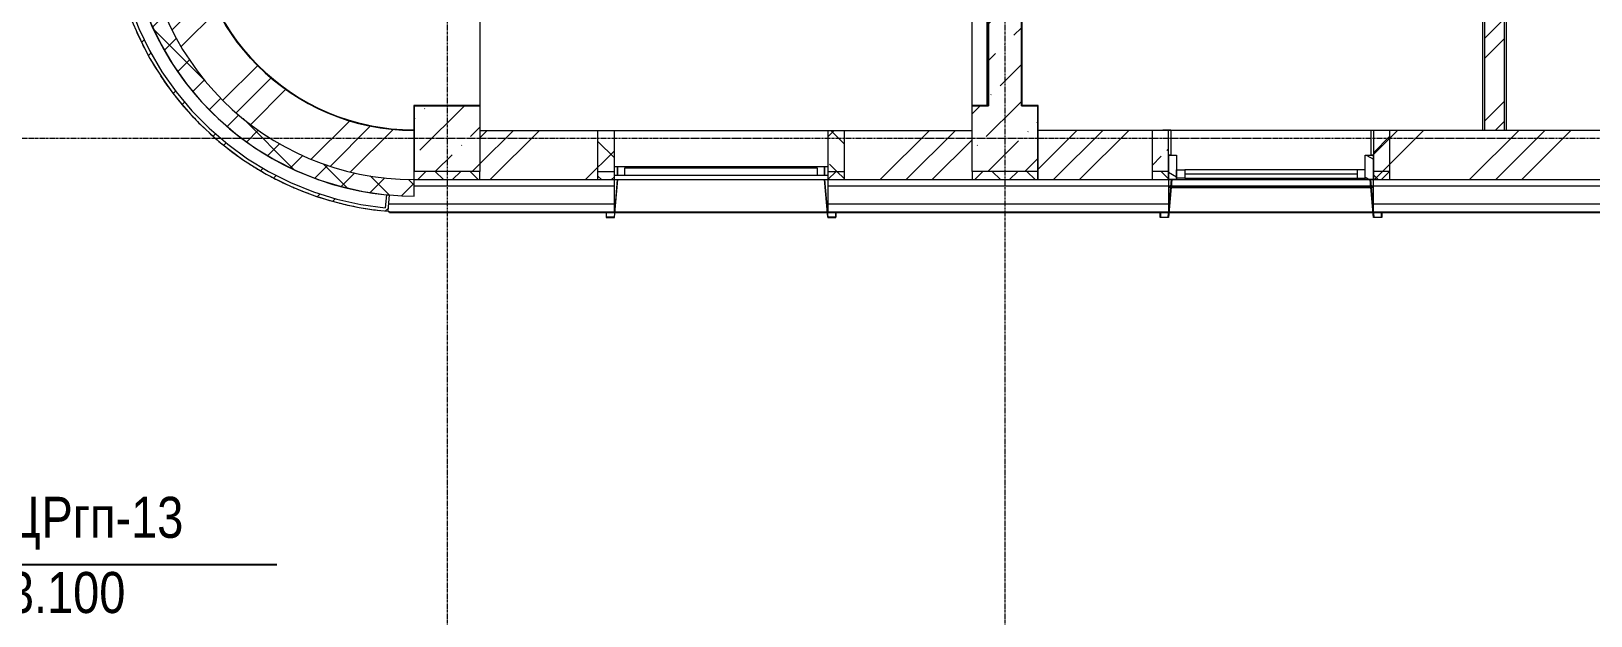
# Model space of a CAD drawing. Header units: metres. Extents: x -187 to 138813, y -64870 to 49448.
# Drawn here: x 30128 to 39633, y -59695 to -56130 of the extents above; entities that cross this region are included whole.
import ezdxf

# ---------------------------------------------------------------- set-up
doc = ezdxf.new("R2010")
doc.units = ezdxf.units.M
doc.linetypes.add('ADSK_Линия сетки', pattern=[21, 12, -3, 3, -3])
doc.layers.add('A-DETL', color=7, linetype='Continuous', lineweight=5, true_color=0x00a600)
for name, color, linetype, lineweight in [('A-DETL-MBND', 7, 'Continuous', 5), ('A-DETL-THIN', 7, 'Continuous', 5), ('A-FLOR', 7, 'Continuous', 5), ('A-GLAZ', 7, 'Continuous', 5), ('A-GLAZ-CWMG', 7, 'Continuous', 5), ('A-WALL', 7, 'Continuous', 5), ('A-WALL-PATT', 7, 'Continuous', 18), ('I-WALL', 7, 'Continuous', 5), ('nadpisi', 84, 'Continuous', 13), ('S-COLS', 7, 'Continuous', 5), ('S-GRID', 7, 'Continuous', 9), ('ЭЛ', 250, 'Continuous', 50)]:
    doc.layers.add(name, color=color, linetype=linetype, lineweight=lineweight)
doc.styles.add('Arial', font='ARIALN.TTF', dxfattribs={"width": 0.8, "height": 2.5})
pattern_1 = [(45, (0, 0), (84.19025, 308.69666), [396.875, -79.375, 3.353, -76.022])]
pattern_2 = [(45, (0, 0), (-449.013, 449.013), []), (45, (158.75, 0), (0, 898.0256), []), (45, (-158.75, 0), (0, 898.0256), [])]
pattern_3 = [(0, (0, 0), (812.8, 203.2), [33.528, -576.072, 33.528, -576.072, -3251.2]), (0, (0, 0), (812.8, 203.2), [-1219.2, 33.528, -1185.672, 33.528, -576.072, -1422.4]), (0, (0, 0), (812.8, 203.2), [-3048, 33.528, -372.872, 33.528, -982.472]), (120, (304.8, 101.6), (-582.37636, 602.30545), [33.528, -576.072, 33.528, -576.072, -3251.2]), (120, (304.8, 101.6), (-582.37636, 602.30545), [-1219.2, 33.528, -1185.672, 33.528, -576.072, -1422.4]), (120, (304.8, 101.6), (-582.37636, 602.30545), [-3048, 33.528, -372.872, 33.528, -982.472]), (240, (406.4, 508), (-230.42364, -805.50545), [33.528, -576.072, 33.528, -576.072, -3251.2]), (240, (406.4, 508), (-230.42364, -805.50545), [-1219.2, 33.528, -1185.672, 33.528, -576.072, -1422.4]), (240, (406.4, 508), (-230.42364, -805.50545), [-3048, 33.528, -372.872, 33.528, -982.472])]
pattern_4 = [(45, (0, 0), (-106.06602, 106.06602), []), (135, (0, 0), (-106.06602, -106.06602), [])]
pattern_5 = [(45, (-10973.87, -15997.8), (38.89087, 251.0229), [300, -50, 10, -50])]
pattern_6 = [(45, (-10973.87, -15997.8), (-106.066, 106.066), []), (135, (-10973.87, -15997.8), (-106.066, -106.066), [])]
pattern_7 = [(135, (-18103.35, -87848.3), (-251.0229, 38.89087), [300, -50, 10, -50])]
pattern_8 = [(135, (-18103.35, -87848.3), (-106.066, -106.066), []), (225, (-18103.35, -87848.3), (106.066, -106.066), [])]

# ---------------------------------------------------------------- blocks, each defined once
blk = doc.blocks.new('КДП АПК - КР_rvt-1-1 этаж')
at = {"layer": 'A-WALL-PATT', "lineweight": 15}
h = blk.add_hatch(dxfattribs=at)
h.set_pattern_fill('FP_125', color=256, style=0, pattern_type=2)
h.set_pattern_definition(pattern_1)
h.paths.add_polyline_path([(36052.4, -55945.6), (36162.7, -55945.6), (36162.7, -49845.6), (35962.7, -49845.6), (35962.7, -55945.6)], flags=0)
at = {"layer": 'S-COLS', "lineweight": 15}
h = blk.add_hatch(dxfattribs=at)
h.set_pattern_fill('FP_125', color=256, style=0, pattern_type=2)
h.set_pattern_definition(pattern_1)
h.paths.add_polyline_path([(32462.7, -56345.6), (32862.7, -56345.6), (32862.7, -55945.6), (32462.7, -55945.6), (32462.7, -56063.9)], flags=0)
h = blk.add_hatch(dxfattribs=at)
h.set_pattern_fill('FP_125', color=256, style=0, pattern_type=2)
h.set_pattern_definition(pattern_1)
h.paths.add_polyline_path([(36052.4, -56345.6), (36262.7, -56345.6), (36262.7, -55945.6), (35862.7, -55945.6), (35862.7, -56345.6)], flags=0)
at = {"layer": 'A-FLOR', "lineweight": 15}
blk.add_line((35952.7, -51585.6), (35952.7, -55945.6), dxfattribs=at)
at = {"layer": 'I-WALL', "lineweight": 15}
for p, q in [((35962.7, -55945.6), (35962.7, -49845.6)), ((36162.7, -49845.6), (36162.7, -55945.6))]:
    blk.add_line(p, q, dxfattribs=at)
at = {"layer": 'S-COLS', "lineweight": 15}
for p, q in [((32862.7, -55945.6), (32462.7, -55945.6)), ((32462.7, -55945.6), (32462.7, -56345.6)), ((35962.7, -55945.6), (35862.7, -55945.6)), ((36262.7, -55945.6), (36162.7, -55945.6)), ((36262.7, -56345.6), (36262.7, -55945.6)), ((32462.7, -56345.6), (32862.7, -56345.6)), ((35862.7, -56345.6), (36262.7, -56345.6))]:
    blk.add_line(p, q, dxfattribs=at)
blk = doc.blocks.new('M_Тент витража777 - M_Тент витража одинарное справо-2657983-1 этаж')
at = {"layer": 'A-GLAZ', "lineweight": 13}
for p, q in [((-525, 20), (-575, 20)), ((-575, 20), (-575, -30)), ((-575, -30), (-575, 20)), ((-525, -30), (-525, 20)), ((525, -30), (525, 20)), ((525, 20), (575, 20)), ((575, 20), (575, -30)), ((575, 20), (575, -30)), ((-575, -30), (-525, -30)), ((-525, -4.6), (525, -4.6)), ((575, -30), (525, -30))]:
    blk.add_line(p, q, dxfattribs=at)
at = {"layer": 'A-GLAZ'}
for p, q in [((-525, 20), (525, 20)), ((525, -30), (-525, -30))]:
    blk.add_line(p, q, dxfattribs=at)
blk = doc.blocks.new('Прямоугольный импост - 50 x 150мм-V77-1 этаж')
at = {"layer": 'A-GLAZ-CWMG'}
h = blk.add_hatch(dxfattribs=at)
h.set_pattern_fill('FP_138', color=256, style=0, pattern_type=2)
h.set_pattern_definition([(330, (-49282.65, -40565.64), (60, 103.92305), [])])
h.paths.add_polyline_path([(-50, 120), (0, 120), (0, -30), (-50, -30)], flags=0)
at = {"layer": 'A-GLAZ-CWMG', "lineweight": 18}
for p, q in [((-50, -30), (-50, 120)), ((-50, 120), (0, 120)), ((0, 120), (0, -30)), ((0, -30), (-50, -30))]:
    blk.add_line(p, q, dxfattribs=at)
blk = doc.blocks.new('Прямоугольный импост - 50 x 150мм-V78-1 этаж')
at = {"layer": 'A-GLAZ-CWMG'}
h = blk.add_hatch(dxfattribs=at)
h.set_pattern_fill('FP_139', color=256, style=0, pattern_type=2)
h.set_pattern_definition([(210, (48032.65, -40565.64), (60, -103.92305), [])])
h.paths.add_polyline_path([(0, 120), (-50, 120), (-50, -30), (0, -30)], flags=0)
at = {"layer": 'A-GLAZ-CWMG', "lineweight": 18}
for p, q in [((0, 120), (-50, 120)), ((-50, 120), (-50, -30)), ((0, -30), (0, 120)), ((-50, -30), (0, -30))]:
    blk.add_line(p, q, dxfattribs=at)
blk = doc.blocks.new('Окно 1-Распашное - С фрамугой_ один переплет с одинарным стеклопакетом - 21519-2003 - ОА С 2068-1168 Фр Л ГОСТ 21519-2003-1428059-1 этаж')
at = {"layer": 'A-GLAZ', "color": 36, "true_color": 0x804000}
for p, q in [((-650, 125), (-630, 125)), ((-650, 70), (-650, 125)), ((-630, 125), (-630, 70)), ((630, 125), (650, 125)), ((630, 70), (630, 125)), ((650, 125), (650, 70)), ((-630, 70), (-650, 70)), ((650, 70), (630, 70))]:
    blk.add_line(p, q, dxfattribs=at)
at = {"layer": 'A-GLAZ', "lineweight": 13}
for p, q in [((-630, 125), (-586, 125)), ((-630, 70), (-630, 125)), ((586, 125), (630, 125)), ((630, 125), (630, 70)), ((-568, 70), (-630, 70)), ((630, 70), (568, 70))]:
    blk.add_line(p, q, dxfattribs=at)
at = {"layer": 'A-GLAZ'}
for p, q in [((-586, 125), (586, 125)), ((-586, 78), (-586, 125)), ((586, 125), (586, 78)), ((586, 78), (-586, 78)), ((-568, 70), (-568, 78)), ((568, 70), (-568, 70)), ((568, 78), (568, 70))]:
    blk.add_line(p, q, dxfattribs=at)

msp = doc.modelspace()

# ---------------------------------------------------------------- hatches: boundary and pattern name
at = {"layer": 'A-WALL-PATT', "lineweight": 5}
h = msp.add_hatch(dxfattribs=at)
h.set_pattern_fill('FP_1', color=256, style=0, pattern_type=2)
h.set_pattern_definition([(45, (-6239.84, 183), (-251.4472, 251.4472), []), (45, (-6239.84, 564), (-251.4472, 251.4472), [])])
h.paths.add_polyline_path([(39107.8158, -56735.6443), (39107.8158, -50202.6443), (38987.8158, -50202.6443), (38987.8158, -56735.6443)])
h = msp.add_hatch(dxfattribs=at)
h.set_pattern_fill('FP_81', color=256, style=0, pattern_type=2)
h.set_pattern_definition(pattern_3)
h.paths.add_polyline_path([(35962.6532, -56582.6443), (35962.6532, -50488.6443), (35959.6532, -50488.6443), (35959.6532, -56582.6443)], flags=0)
h = msp.add_hatch(dxfattribs=at)
h.set_pattern_fill('FP_81', color=256, style=0, pattern_type=2)
h.set_pattern_definition(pattern_3)
h.paths.add_polyline_path([(36165.6532, -56585.6443), (36165.6532, -53820.6443), (36162.6532, -53820.6443), (36162.6532, -56585.6443)], flags=0)
h = msp.add_hatch(dxfattribs=at)
h.set_pattern_fill('FP_1', color=256, style=0, pattern_type=2)
h.set_pattern_definition([(45, (0, 0), (-251.4472, 251.4472), []), (45, (0, 381), (-251.4472, 251.4472), [])])
h.paths.add_polyline_path([(32304.0818, -57228.8359), (32311.5943, -57129.1097), (32292.7366, -57127.3757), (32285.8791, -57207.0863), (32137.4914, -57186.5242), (31991.2686, -57153.8907), (31848.2052, -57109.4055), (31709.2601, -57053.3667), (31575.3647, -56986.1499), (31447.4162, -56908.2057), (31326.2724, -56820.0564), (31212.7452, -56722.2929), (31107.5955, -56615.5704), (31011.5281, -56500.6042), (30925.1869, -56378.1649), (30849.1507, -56249.0732), (30783.929, -56114.1942), (30729.9591, -55974.432), (30687.6026, -55830.7234), (30657.1435, -55684.0315), (30638.7861, -55535.3396), (30632.6532, -55385.6443), (30612.6532, -55385.6443), (30618.9452, -55538.0939), (30637.7785, -55689.5064), (30669.0248, -55838.852), (30712.4718, -55985.1149), (30767.8238, -56127.3), (30834.7043, -56264.4403), (30912.6584, -56395.6028), (31001.1558, -56519.8954), (31099.5947, -56636.4726), (31207.3053, -56744.5415), (31323.5549, -56843.3669), (31447.553, -56932.2766), (31578.4559, -57010.6659), (31715.3733, -57078.0015), (31857.3738, -57133.8253), (32003.4916, -57177.7578), (32152.7326, -57209.4999)], flags=0)
at = {"layer": 'A-WALL-PATT', "lineweight": 5, "true_color": 0x787878}
h = msp.add_hatch(dxfattribs=at)
h.set_pattern_fill('FP_114', color=8, style=0, pattern_type=2)
h.set_pattern_definition(pattern_4)
h.paths.add_polyline_path([(32462.6532, -57135.6443), (32462.6532, -57035.6443), (32318.8462, -57029.3656), (32176.1337, -57010.5771), (32035.6018, -56979.4219), (31898.32, -56936.1371), (31765.3331, -56881.0522), (31637.6532, -56814.5862), (31516.2521, -56737.2452), (31402.0536, -56649.6176), (31292.5222, -56548.6548), (31198.6799, -56446.2439), (31111.0523, -56332.0454), (31033.7113, -56210.6443), (30967.2453, -56082.9644), (30912.1604, -55949.9775), (30868.8756, -55812.6957), (30837.7204, -55672.1638), (30818.9319, -55529.4513), (30812.6532, -55385.6443), (30712.6532, -55385.6443), (30718.5139, -55528.746), (30736.0567, -55670.8891), (30765.1642, -55811.1217), (30805.6413, -55948.5045), (30857.217, -56082.1173), (30919.5458, -56211.0651), (30992.2102, -56334.4844), (31074.7236, -56451.5483), (31166.5332, -56561.473), (31267.0242, -56663.5219), (31375.5234, -56757.0118), (31491.3041, -56841.3163), (31613.5909, -56915.8708), (31741.5646, -56980.176), (31874.3681, -57033.8011), (32011.112, -57076.3869), (32150.8802, -57107.6482), (32312.6588, -57129.2043), (32387.5841, -57134.0335)], flags=0)
at = {"layer": 'A-WALL-PATT', "lineweight": 5}
h = msp.add_hatch(dxfattribs=at)
h.set_pattern_fill('FP_2', color=256, style=0, pattern_type=2)
h.set_pattern_definition(pattern_2)
h.paths.add_polyline_path([(32462.6532, -57035.6443), (32462.6532, -56735.6443), (32459.645, -56735.6404), (32335.272, -56729.6209), (32211.9827, -56712.1674), (32090.826, -56683.4286), (31972.8326, -56643.6488), (31859.0063, -56593.1666), (31750.3155, -56532.4115), (31647.6849, -56461.9002), (31551.9877, -56382.2327), (31464.0379, -56294.0868), (31384.5838, -56198.2122), (31314.3014, -56095.4248), (31253.7885, -55986.599), (31203.5601, -55872.6605), (31164.0433, -55754.5787), (31135.5745, -55633.3583), (31118.3957, -55510.0304), (31112.6532, -55385.6443), (30812.6532, -55385.6443), (30818.9319, -55529.4513), (30837.7204, -55672.1638), (30868.8756, -55812.6957), (30912.1604, -55949.9775), (30967.2453, -56082.9644), (31033.7113, -56210.6443), (31111.0523, -56332.0454), (31198.6799, -56446.2439), (31295.927, -56552.3705), (31402.0536, -56649.6176), (31516.2521, -56737.2452), (31637.6532, -56814.5862), (31765.3331, -56881.0522), (31898.32, -56936.1371), (32035.6018, -56979.4219), (32176.1337, -57010.5771), (32318.8462, -57029.3656), (32350.2788, -57030.7379)], flags=0)
h = msp.add_hatch(dxfattribs=at)
h.set_pattern_fill('FP_2', color=256, style=0, pattern_type=2)
h.set_pattern_definition(pattern_2)
h.paths.add_polyline_path([(33682.4736, -57035.6443), (33682.4736, -56735.6443), (32862.6532, -56735.6443), (32862.6532, -57035.6443)])
h.paths.add_polyline_path([(34982.4736, -56735.6443), (34982.4736, -57035.6443), (35862.6532, -57035.6443), (35862.6532, -56735.6443)])
h = msp.add_hatch(dxfattribs=at)
h.set_pattern_fill('FP_127', color=256, angle=90, style=0, pattern_type=2)
h.set_pattern_definition(pattern_7)
h.paths.add_polyline_path([(33682.4736, -56985.6443), (33682.4736, -56735.6443), (33582.4736, -56735.6443), (33582.4736, -56985.6443)], flags=0)
h = msp.add_hatch(dxfattribs=at)
h.set_pattern_fill('FP_127', color=256, angle=90, style=0, pattern_type=2)
h.set_pattern_definition(pattern_7)
h.paths.add_polyline_path([(35082.4736, -56985.6443), (35082.4736, -56735.6443), (34982.4736, -56735.6443), (34982.4736, -56985.6443)], flags=0)
h = msp.add_hatch(dxfattribs=at)
h.set_pattern_fill('FP_2', color=256, style=0, pattern_type=2)
h.set_pattern_definition(pattern_2)
h.paths.add_polyline_path([(37058.7855, -57035.6443), (37058.7855, -56735.6443), (36262.6532, -56735.6443), (36262.6532, -57035.6443)])
h.paths.add_polyline_path([(39797.2458, -57035.6443), (39797.2458, -56735.6443), (38308.7855, -56735.6443), (38308.7855, -57035.6443)])
h.paths.add_polyline_path([(41047.2458, -56735.6443), (41047.2458, -57035.6443), (41862.6532, -57035.6443), (41862.6532, -56735.6443)])
h = msp.add_hatch(dxfattribs=at)
h.set_pattern_fill('FP_127', color=256, style=0, pattern_type=2)
h.set_pattern_definition(pattern_5)
h.paths.add_polyline_path([(37023.7855, -56735.6677), (37058.7855, -56735.6677), (37058.7855, -56985.6677), (36958.7855, -56985.6677), (36958.7855, -56735.6677), (37020.7855, -56735.6677)], flags=0)
h = msp.add_hatch(dxfattribs=at)
h.set_pattern_fill('FP_127', color=256, style=0, pattern_type=2)
h.set_pattern_definition(pattern_5)
h.paths.add_polyline_path([(38408.7855, -56735.6677), (38408.7855, -56985.6677), (38308.7855, -56985.6677), (38308.7855, -56735.6677)], flags=0)
at = {"layer": 'A-WALL-PATT', "lineweight": 5, "true_color": 0x787878}
h = msp.add_hatch(dxfattribs=at)
h.set_pattern_fill('FP_114', color=8, style=0, pattern_type=2)
h.set_pattern_definition(pattern_4)
h.paths.add_polyline_path([(32462.6532, -57035.6443), (32862.6532, -57035.6443), (32862.6532, -56985.6443), (32462.6532, -56985.6443)], flags=0)
h = msp.add_hatch(dxfattribs=at)
h.set_pattern_fill('FP_114', color=8, angle=90, style=0, pattern_type=2)
h.set_pattern_definition(pattern_8)
h.paths.add_polyline_path([(33682.4736, -57035.6443), (33682.4736, -56985.6443), (33582.4736, -56985.6443), (33582.4736, -57035.6443)], flags=0)
h = msp.add_hatch(dxfattribs=at)
h.set_pattern_fill('FP_114', color=8, angle=90, style=0, pattern_type=2)
h.set_pattern_definition(pattern_8)
h.paths.add_polyline_path([(35082.4736, -57035.6443), (35082.4736, -56985.6443), (34982.4736, -56985.6443), (34982.4736, -57035.6443)], flags=0)
h = msp.add_hatch(dxfattribs=at)
h.set_pattern_fill('FP_114', color=8, style=0, pattern_type=2)
h.set_pattern_definition(pattern_4)
h.paths.add_polyline_path([(35862.6532, -57035.6443), (36262.6532, -57035.6443), (36262.6532, -56985.6443), (35862.6532, -56985.6443)], flags=0)
h = msp.add_hatch(dxfattribs=at)
h.set_pattern_fill('FP_114', color=8, style=0, pattern_type=2)
h.set_pattern_definition(pattern_6)
h.paths.add_polyline_path([(36958.7855, -56985.6677), (37058.7855, -56985.6677), (37058.7855, -57035.6677), (36958.7855, -57035.6677)], flags=0)
h = msp.add_hatch(dxfattribs=at)
h.set_pattern_fill('FP_114', color=8, style=0, pattern_type=2)
h.set_pattern_definition(pattern_6)
h.paths.add_polyline_path([(38408.7855, -56985.6677), (38408.7855, -57035.6677), (38308.7855, -57035.6677), (38308.7855, -56985.6677)], flags=0)
at = {"layer": 'A-WALL-PATT', "lineweight": 5}
h = msp.add_hatch(dxfattribs=at)
h.set_pattern_fill('FP_127', color=256, angle=90, style=0, pattern_type=2)
h.set_pattern_definition(pattern_7)
h.paths.add_polyline_path([(33702.4736, -57035.6443), (33701.4698, -57035.6443), (33681.5568, -57264.6443), (33633.4736, -57264.6443), (33632.4736, -57265.6443), (33682.4736, -57265.6443), (33699.5061, -57069.7708)], flags=0)
h = msp.add_hatch(dxfattribs=at)
h.set_pattern_fill('FP_127', color=256, style=0, pattern_type=2)
h.set_pattern_definition(pattern_5)
h.paths.add_polyline_path([(37078.7855, -57035.6677), (37058.7855, -57265.6677), (37008.7855, -57265.6677), (37009.7855, -57264.6677), (37057.8687, -57264.6677), (37077.7817, -57035.6677)], flags=0)
h = msp.add_hatch(dxfattribs=at)
h.set_pattern_fill('FP_127', color=256, style=0, pattern_type=2)
h.set_pattern_definition(pattern_5)
h.paths.add_polyline_path([(38288.7855, -57035.6677), (38289.7893, -57035.6677), (38309.7023, -57264.6677), (38357.7855, -57264.6677), (38358.7855, -57265.6677), (38308.7855, -57265.6677), (38297.0873, -57131.1385)], flags=0)

# ---------------------------------------------------------------- linework, layer by layer
for p, q in [((32311.4519, -57235.6677), (32311.9799, -57229.5344)), ((33682.4736, -57235.6677), (32311.4519, -57235.6677)), ((43213.0484, -57235.6677), (33682.4736, -57235.6677))]:
    msp.add_line(p, q)
at = {"layer": 'A-DETL', "color": 7, "lineweight": 18}
for p, q in [((32862.6532, -55465.6316), (32862.6532, -56735.6443)), ((35862.6532, -56735.6443), (35862.6532, -55485.6443)), ((32862.6532, -56735.6443), (34982.4736, -56735.6443)), ((34982.4736, -56735.6443), (35862.6532, -56735.6443))]:
    msp.add_line(p, q, dxfattribs=at)
at = {"layer": 'A-DETL-MBND'}
for p, q in [((33682.4736, -57075.6443), (32462.6532, -57075.6443)), ((51012.6532, -57075.6443), (34982.4736, -57075.6443)), ((37058.7855, -57075.6677), (37074.3035, -57075.6677)), ((37073.4339, -57085.6677), (37058.7855, -57085.6677)), ((38293.3525, -57085.6677), (37074.2185, -57085.6677)), ((37075.1319, -57075.6677), (38292.4391, -57075.6677)), ((38293.2676, -57075.6677), (38308.7855, -57075.6677)), ((38308.7855, -57085.6677), (38294.1371, -57085.6677)), ((37058.7855, -57235.6677), (37060.5176, -57235.6677)), ((38307.0535, -57235.6677), (38308.7855, -57235.6677))]:
    msp.add_line(p, q, dxfattribs=at)
for start, end in [(203.92887909, 207.28484819), (208.63928678, 211.99976862), (213.35057322, 216.71128392), (218.0626391, 221.41898144), (222.77538319, 226.12236405), (227.48870287, 230.82081275), (232.20249474, 235.51352894), (236.91665526, 240.19944245), (241.63108124, 244.87705912), (246.34567048, 249.5441965), (251.06032231, 254.19749881), (255.77493808, 258.83148142), (260.48942174, 263.43647117), (265.0963357, 265.3421296)]:
    msp.add_arc((32462.2104, -55385.6443), 1850, start, end, dxfattribs=at)
at = {"layer": 'A-DETL-THIN'}
for p, q in [((33682.4736, -57185.6443), (32312.6532, -57185.6443)), ((37058.7855, -57185.6443), (34982.4736, -57185.6443)), ((39797.2458, -57185.6443), (38308.7855, -57185.6443))]:
    msp.add_line(p, q, dxfattribs=at)
at = {"layer": 'A-WALL'}
for p, q in [((38975.8158, -56735.6443), (38975.8158, -50202.6443)), ((38987.8158, -56735.6443), (38987.8158, -50202.6443)), ((39107.8158, -56735.6443), (39107.8158, -50202.6443)), ((39119.8158, -56735.6443), (39119.8158, -50202.6443)), ((33582.4736, -57035.6443), (33582.4736, -56735.6443)), ((35082.4736, -56735.6443), (35082.4736, -57035.6443)), ((41859.6532, -56735.6443), (36262.6532, -56735.6443)), ((36958.7855, -56735.6677), (36958.7855, -57035.6677)), ((37058.7855, -56885.6677), (37058.7855, -56735.6677)), ((38308.7855, -56735.6677), (38308.7855, -56885.6677)), ((38408.7855, -57035.6677), (38408.7855, -56735.6677)), ((32462.6532, -57035.6443), (32462.6532, -56985.6443)), ((32862.6532, -57035.6443), (32862.6532, -56985.6443)), ((33582.4736, -56985.6443), (33682.4736, -56985.6443)), ((34982.4736, -56985.6443), (35082.4736, -56985.6443)), ((35862.6532, -56985.6443), (35862.6532, -57035.6443)), ((36262.6532, -56985.6443), (36262.6532, -57035.6443)), ((36262.6532, -57035.6443), (36262.6532, -56985.6443)), ((37058.7855, -56985.6677), (36958.7855, -56985.6677)), ((38408.7855, -56985.6677), (38308.7855, -56985.6677)), ((33682.4736, -57035.6443), (33701.4698, -57035.6443)), ((33702.4736, -57035.6443), (34962.4736, -57035.6443)), ((32292.7366, -57127.3757), (32285.8792, -57207.0843)), ((33682.4736, -57185.6443), (33662.4736, -57185.6443)), ((35002.4736, -57185.6443), (34982.4736, -57185.6443))]:
    msp.add_line(p, q, dxfattribs=at)
at = {"layer": 'A-WALL', "lineweight": 18}
for p, q in [((35959.6532, -56582.6443), (35959.6532, -50488.6443)), ((35962.6532, -50485.6443), (35962.6532, -56585.6443)), ((36162.6532, -56585.6443), (36162.6532, -50485.6443)), ((36165.6532, -53820.6443), (36165.6532, -56582.6443)), ((32862.6532, -56582.6443), (32459.6532, -56582.6443)), ((32459.6532, -56582.6443), (32459.6532, -56732.641)), ((32462.6532, -56985.6443), (32462.6532, -56585.6443)), ((32462.6532, -56585.6443), (32862.6532, -56585.6443)), ((35959.6532, -56582.6443), (35862.6532, -56582.6443)), ((35862.6532, -56585.6443), (35962.6532, -56585.6443)), ((36162.6532, -56585.6443), (36262.6532, -56585.6443)), ((36265.6532, -56582.6443), (36165.6532, -56582.6443)), ((36262.6532, -56585.6443), (36262.6532, -56985.6443)), ((36265.6532, -56732.6443), (36265.6532, -56582.6443)), ((32862.6532, -56735.6443), (32862.6532, -56985.6443)), ((33682.4736, -56955.6443), (33682.4736, -56735.6443)), ((34982.4736, -56735.6443), (34982.4736, -56955.6443)), ((35862.6532, -56985.6443), (35862.6532, -56735.6443)), ((37023.7855, -56732.6677), (37073.7855, -56732.6677)), ((37073.7855, -56732.6677), (37073.7855, -56885.6677)), ((38293.7855, -56885.6677), (38293.7855, -56732.6677)), ((37073.7855, -56885.6677), (37058.7855, -56885.6677)), ((37058.7855, -56885.6677), (37058.7855, -56985.6677)), ((38308.7855, -56885.6677), (38293.7855, -56885.6677)), ((38308.7855, -56985.6677), (38308.7855, -56885.6677)), ((32862.6532, -57035.6443), (35862.6532, -57035.6443)), ((33701.4698, -57035.6443), (33681.5568, -57264.6443)), ((33682.4736, -57265.6443), (33702.4736, -57035.6443)), ((33702.4736, -57035.6443), (33701.4698, -57035.6443)), ((34963.4773, -57035.6443), (34962.4736, -57035.6443)), ((34962.4736, -57035.6443), (34982.4736, -57265.6443)), ((34983.3904, -57264.6443), (34963.4773, -57035.6443)), ((36262.6532, -57035.6443), (41862.6532, -57035.6443)), ((37057.8687, -57264.6677), (37077.7817, -57035.6677)), ((37078.7855, -57035.6677), (37058.7855, -57265.6677)), ((37077.7817, -57035.6677), (37078.7855, -57035.6677)), ((38308.7855, -57265.6677), (38288.7855, -57035.6677)), ((38288.7855, -57035.6677), (38289.7893, -57035.6677)), ((38289.7893, -57035.6677), (38309.7023, -57264.6677)), ((33632.4736, -57235.6443), (33632.4736, -57265.6443)), ((33632.4736, -57265.6443), (33682.4736, -57265.6443)), ((33633.4736, -57264.6443), (33633.4736, -57235.6443)), ((33681.5568, -57264.6443), (33633.4736, -57264.6443)), ((34982.4736, -57265.6443), (35032.4736, -57265.6443)), ((35031.4736, -57264.6443), (34983.3904, -57264.6443)), ((35031.4736, -57235.6443), (35031.4736, -57264.6443)), ((35032.4736, -57265.6443), (35032.4736, -57235.6443)), ((37008.7855, -57265.6677), (37008.7855, -57235.6677)), ((37058.7855, -57265.6677), (37008.7855, -57265.6677)), ((37009.7855, -57235.6677), (37009.7855, -57264.6677)), ((37009.7855, -57264.6677), (37057.8687, -57264.6677)), ((38358.7855, -57265.6677), (38308.7855, -57265.6677)), ((38309.7023, -57264.6677), (38357.7855, -57264.6677)), ((38357.7855, -57264.6677), (38357.7855, -57235.6677)), ((38358.7855, -57235.6677), (38358.7855, -57265.6677))]:
    msp.add_line(p, q, dxfattribs=at)
at = {"layer": 'A-WALL', "flags": 128}
for points in [[(30632.6532, -55385.6443), (30638.7861, -55535.3396), (30657.1435, -55684.0315), (30687.6026, -55830.7234), (30729.9591, -55974.432), (30783.929, -56114.1942), (30849.1507, -56249.0732), (30925.1869, -56378.1649), (31011.5281, -56500.6042), (31107.5955, -56615.5704), (31212.7452, -56722.2929), (31326.2724, -56820.0564), (31447.4162, -56908.2057), (31575.3647, -56986.1499), (31709.2601, -57053.3667), (31848.2052, -57109.4055), (31991.2686, -57153.8907), (32137.4914, -57186.5242), (32285.8791, -57207.0863)], [(30712.6532, -55385.6443), (30718.5139, -55528.746), (30736.0567, -55670.8891), (30765.1642, -55811.1217), (30805.6413, -55948.5045), (30857.217, -56082.1173), (30919.5458, -56211.0651), (30992.2102, -56334.4844), (31074.7236, -56451.5483), (31166.5332, -56561.473), (31267.0242, -56663.5219), (31375.5234, -56757.0118), (31491.3041, -56841.3163), (31613.5909, -56915.8708), (31741.5646, -56980.176), (31874.3681, -57033.8011), (32011.112, -57076.3869), (32150.8802, -57107.6482), (32292.6996, -57127.3701)], [(32459.645, -56735.6404), (32335.272, -56729.6209), (32211.9827, -56712.1674), (32090.826, -56683.4286), (31972.8326, -56643.6488), (31859.0063, -56593.1666), (31750.3155, -56532.4115), (31647.6849, -56461.9002), (31551.9877, -56382.2327), (31464.0379, -56294.0868), (31384.5838, -56198.2122), (31314.3014, -56095.4248), (31253.7885, -55986.599), (31203.5601, -55872.6605), (31164.0433, -55754.5787), (31135.5745, -55633.3583), (31118.3957, -55510.0304), (31112.6532, -55385.6443)]]:
    msp.add_lwpolyline(points, dxfattribs=at)
at = {"layer": 'A-WALL'}
for centre, radius, start, end in [((32462.6532, -55385.6443), 1750, 180, 264.42807782), ((32462.6532, -55385.6443), 1650, 180, 270), ((32462.6532, -55385.6443), 1350, 180, 269.87267594), ((32462.6532, -55385.6443), 1350, 269.87267594, 270), ((32457.3579, -55445.1539), 1690.2555, 264.40959526, 265.08902009), ((32462.6532, -55385.6443), 1750, 264.42807782, 265.08290099)]:
    msp.add_arc(centre, radius, start, end, dxfattribs=at)
at = {"layer": 'A-WALL', "lineweight": 18}
msp.add_arc((32462.6532, -55385.6443), 1347, 180, 269.87239237, dxfattribs=at)
at = {"layer": 'I-WALL', "lineweight": 18}
for p, q in [((32862.6532, -56985.6443), (32462.6532, -56985.6443)), ((33682.4736, -57235.6443), (33682.4736, -57010.6443)), ((34982.4736, -57010.6443), (34982.4736, -57235.6443)), ((36262.6532, -56985.6443), (35862.6532, -56985.6443)), ((37058.7855, -56985.6677), (37058.7855, -57235.6677)), ((38308.7855, -57235.6677), (38308.7855, -56985.6677)), ((32462.6532, -57135.6443), (32462.6532, -57035.6443)), ((32462.6532, -57035.6443), (32862.6532, -57035.6443)), ((35862.6532, -57035.6443), (36262.6532, -57035.6443)), ((32304.0818, -57228.8359), (32312.6532, -57129.2039))]:
    msp.add_line(p, q, dxfattribs=at)
at = {"layer": 'I-WALL'}
msp.add_line((34982.4736, -57235.6443), (34980.8686, -57235.6443), dxfattribs=at)
at = {"layer": 'I-WALL', "lineweight": 18, "flags": 128}
msp.add_lwpolyline([(32312.6588, -57129.2043), (32387.5537, -57134.0322), (32462.6532, -57135.6443)], dxfattribs=at)
at = {"layer": 'I-WALL', "lineweight": 18}
for radius, end in [(1850, 265.08290099), (1650, 270)]:
    msp.add_arc((32462.6532, -55385.6443), radius, 180, end, dxfattribs=at)
at = {"layer": 'S-GRID', "linetype": 'ADSK_Линия сетки'}
for p, q in [((32662.6532, -39335.6443), (32662.6532, -64052.4737)), ((36062.6532, -39335.6443), (36062.6532, -64052.4737)), ((95458.7083, -56785.6443), (29247.2594, -56785.6443))]:
    msp.add_line(p, q, dxfattribs=at)
at = {"layer": 'ЭЛ', "color": 7, "lineweight": 25}
msp.add_line((31626.3082, -59384.6192), (28487.5458, -59384.6192), dxfattribs=at)
msp.add_lwpolyline([(37112.6532, -49970.6443, 0, 0, 0), (36024.5721, -51841.6194, 150, 0, 0), (36225.7733, -51500.5325, 0, 0, 0), (31626.3082, -59384.6192, 0, 0, 0)], format="xyseb", dxfattribs=at)

# ---------------------------------------------------------------- block references
at = {"lineweight": 5}
msp.add_blockref('КДП АПК - КР_rvt-1-1 этаж', (0, -639.2559), dxfattribs=at)
at = {"layer": 'A-GLAZ', "rotation": 179.9999999999999}
msp.add_blockref('Окно 1-Распашное - С фрамугой_ один переплет с одинарным стеклопакетом - 21519-2003 - ОА С 2068-1168 Фр Л ГОСТ 21519-2003-1428059-1 этаж', (34332.4736, -56885.6443), dxfattribs=at)
at = {"layer": 'A-GLAZ', "xscale": -1, "rotation": 180}
msp.add_blockref('M_Тент витража777 - M_Тент витража одинарное справо-2657983-1 этаж', (37683.7855, -57005.6677), dxfattribs=at)
at = {"layer": 'A-GLAZ-CWMG', "xscale": -1}
msp.add_blockref('Прямоугольный импост - 50 x 150мм-V78-1 этаж', (37058.7855, -57005.6677), dxfattribs=at)
at = {"layer": 'A-GLAZ-CWMG', "extrusion": (0, 0, -1), "xscale": -1}
msp.add_blockref('Прямоугольный импост - 50 x 150мм-V77-1 этаж', (-38308.7855, -57005.6677), dxfattribs=at)

# ---------------------------------------------------------------- texts
at = {"layer": 'nadpisi', "color": 7, "style": 'Arial'}
for s, p in [('ЩРгп-1 -:- ЩРгп-13', (28519.393, -59219.493)), ('с отм. -3.100', (29021.2283, -59677.9363))]:
    msp.add_text(s, height=250, dxfattribs=at).set_placement(p)

doc.saveas('drawing.dxf')
